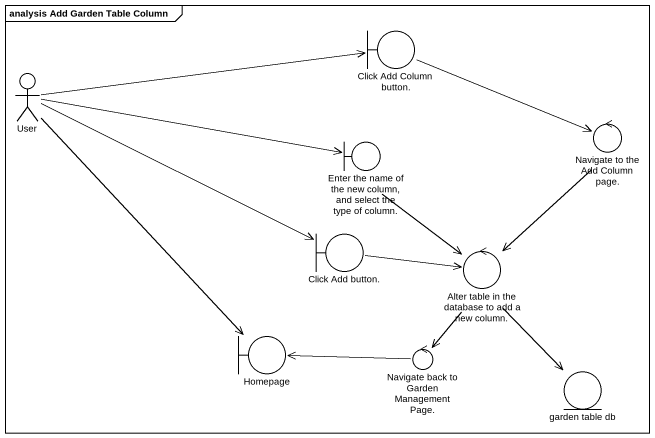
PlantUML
@startuml
mainframe analysis Add Garden Table Column
boundary "Click Add Column button." as Click_Add_Column_button
actor User
control "Navigate to the Add Column page." as Navigate_to_the_Add_Column
boundary "Enter the name of the new column, and select the type of column." as Enter_the_name_of_the_new
boundary "Click Add button." as Click_Add_button
control "Alter table in the database to add a new column." as Alter_table_in_the_database
boundary Homepage
control "Navigate back to Garden Management Page." as Navigate_back_to_Garden
entity "garden table db" as garden_table_db
Click_Add_Column_button -right-> Navigate_to_the_Add_Column
User -right-> Click_Add_Column_button
User -right-> Enter_the_name_of_the_new
User -right-> Click_Add_button
User --> Homepage
Navigate_to_the_Add_Column --> Alter_table_in_the_database
Enter_the_name_of_the_new --> Alter_table_in_the_database
Click_Add_button -right-> Alter_table_in_the_database
Alter_table_in_the_database --> Navigate_back_to_Garden
Alter_table_in_the_database --> garden_table_db
Navigate_back_to_Garden -left-> Homepage
@enduml
